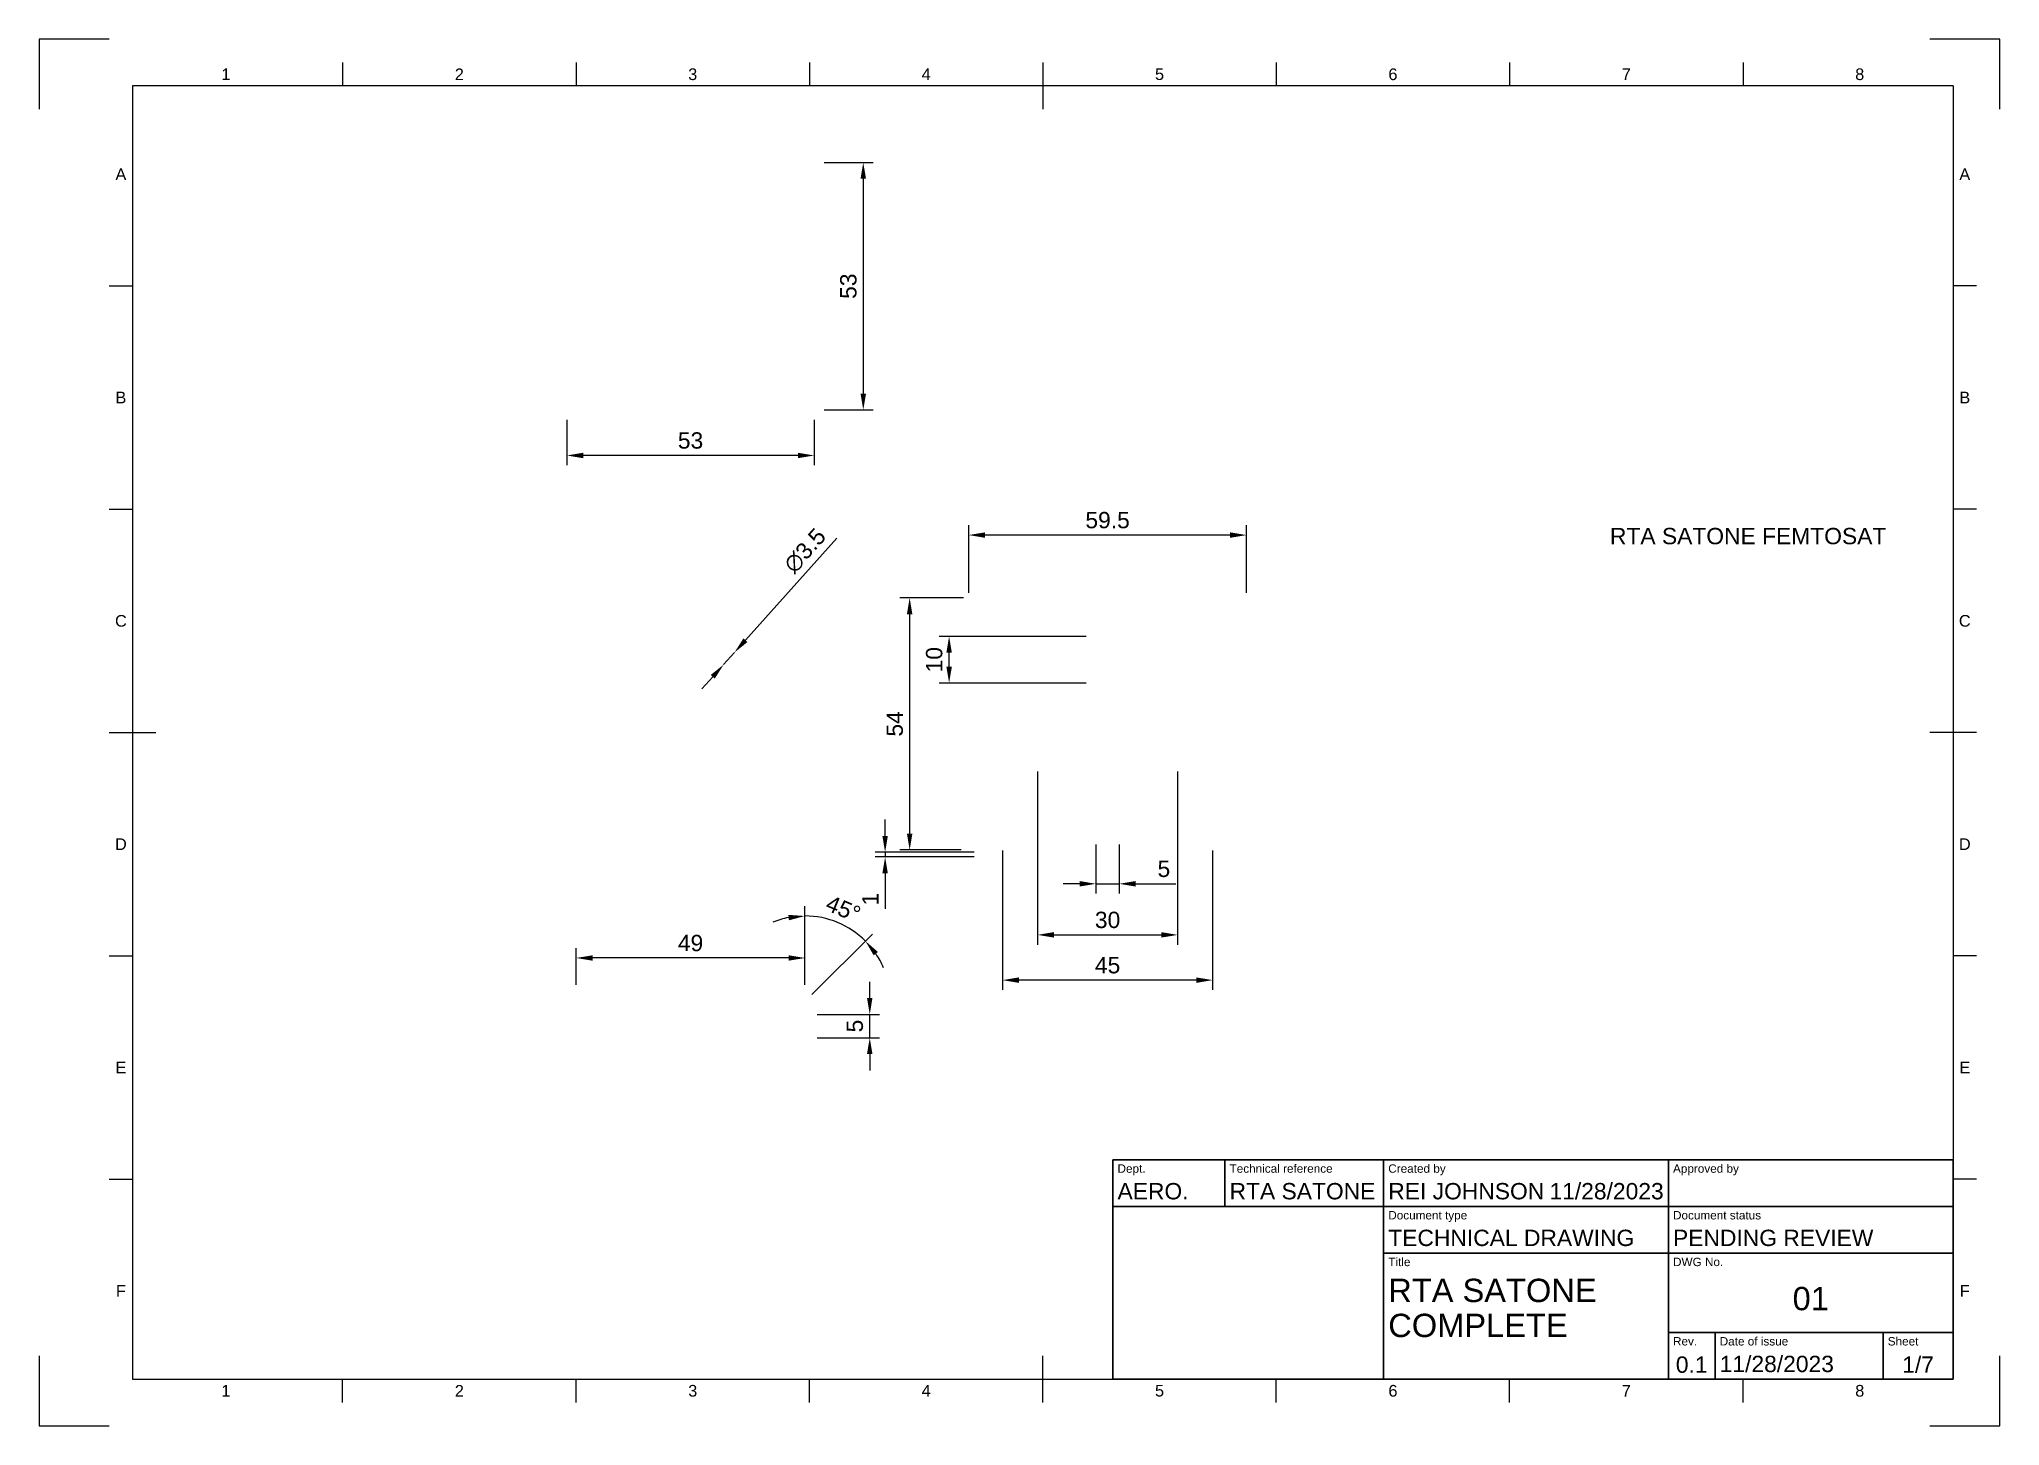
# Paper-space layout 'Sheet1' of a CAD drawing. Header units: millimetres. Extents: x 0 to 420, y 0 to 297.
import ezdxf
from ezdxf.enums import TextEntityAlignment as Align

# ---------------------------------------------------------------- set-up
doc = ezdxf.new("R2010")
doc.units = ezdxf.units.MM
doc.header["$LTSCALE"] = 0.75
for name, color, linetype, lineweight in [('BORDER', 7, 'Continuous', 25), ('FD_Dimensions', 7, 'Continuous', 25), ('Notes', 7, 'Continuous', 25), ('TITLEBLOCK', 7, 'Continuous', 35)]:
    doc.layers.add(name, color=color, linetype=linetype, lineweight=lineweight)
doc.styles.add('FusionTitle', font='arial.ttf')
doc.styles.get("Standard").update_dxf_attribs({"font": 'arial.ttf'})
doc.dimstyles.new('Dim-ISO-25', dxfattribs={"dimtxt": 3.5, "dimasz": 3.5, "dimexe": 2.1, "dimexo": 2.1, "dimgap": 1.4, "dimtad": 1, "dimzin": 12, "dimdsep": 46, "dimtxsty": 'Standard', "dimcen": 0, "dimazin": 3, "dimtp": 0.1, "dimtm": 0.1, "dimtfac": 0.714286, "dimtmove": 0, "dimatfit": 3, "dimfxl": 1, "dimtzin": 12, "dimarcsym": 0})

# ---------------------------------------------------------------- blocks, each defined once
blk = doc.blocks.new('ISO_A3_SHEET')
at = {"layer": 'BORDER'}
for p, q in [((65, 292), (65, 287)), ((115, 292), (115, 287)), ((165, 292), (165, 287)), ((215, 292), (215, 282)), ((265, 292), (265, 287)), ((315, 292), (315, 287)), ((365, 292), (365, 287)), ((410, 287), (20, 287)), ((20, 287), (20, 10)), ((410, 287), (410, 10)), ((15, 244.16666), (20, 244.16666)), ((415, 244.16666), (410, 244.16666)), ((15, 196.33333), (20, 196.33333)), ((415, 196.33333), (410, 196.33333)), ((15, 148.5), (25, 148.5)), ((415, 148.5), (405, 148.5)), ((15, 100.66667), (20, 100.66667)), ((415, 100.66667), (410, 100.66667)), ((15, 52.83334), (20, 52.83334)), ((415, 52.83334), (410, 52.83334)), ((215, 5), (215, 15)), ((20, 10), (410, 10)), ((65, 5), (65, 10)), ((115, 5), (115, 10)), ((165, 5), (165, 10)), ((265, 5), (265, 10)), ((315, 5), (315, 10)), ((365, 5), (365, 10))]:
    blk.add_line(p, q, dxfattribs=at)
at = {"layer": 'Defpoints'}
for p, q in [((15, 297), (0, 297)), ((0, 297), (0, 282)), ((420, 297), (405, 297)), ((420, 282), (420, 297)), ((0, 15), (0, 0)), ((420, 0), (420, 15)), ((0, 0), (15, 0)), ((405, 0), (420, 0))]:
    blk.add_line(p, q, dxfattribs=at)
at = {"layer": 'BORDER', "style": 'FusionTitle'}
for s, p in [('1', (40, 289.5)), ('2', (90, 289.5)), ('3', (140, 289.5)), ('4', (190, 289.5)), ('5', (240, 289.5)), ('6', (290, 289.5)), ('7', (340, 289.5)), ('8', (390, 289.5)), ('A', (17.5, 268.08333)), ('A', (412.5, 268.08333)), ('B', (17.5, 220.25)), ('B', (412.5, 220.25)), ('C', (17.5, 172.41667)), ('C', (412.5, 172.41667)), ('D', (17.5, 124.58334)), ('D', (412.5, 124.58334)), ('E', (17.5, 76.75001)), ('E', (412.5, 76.75001)), ('F', (17.5, 28.91668)), ('F', (412.5, 28.91668)), ('1', (40, 7.5)), ('2', (90, 7.5)), ('3', (140, 7.5)), ('4', (190, 7.5)), ('5', (240, 7.5)), ('6', (290, 7.5)), ('7', (340, 7.5)), ('8', (390, 7.5))]:
    blk.add_text(s, height=2.5, dxfattribs=at).set_placement(p, align=Align.MIDDLE)
blk = doc.blocks.new('ISO_TITLEBLOCK')
at = {"layer": 'TITLEBLOCK'}
for p, q in [((0, 47), (-180, 47)), ((-180, 47), (-180, 0)), ((-156, 37), (-156, 47)), ((-122, 0), (-122, 47)), ((-61, 0), (-61, 47)), ((0, 0), (0, 47)), ((-180, 37), (0, 37)), ((-122, 27), (0, 27)), ((-61, 10), (0, 10)), ((-51, 0), (-51, 10)), ((-15, 0), (-15, 10)), ((-180, 0), (0, 0))]:
    blk.add_line(p, q, dxfattribs=at)
at = {"layer": 'TITLEBLOCK', "style": 'FusionTitle'}
for s, p in [('Dept.', (-179, 46)), ('Technical reference', (-155, 46)), ('Created by', (-121, 46)), ('Approved by', (-60, 46)), ('Document type', (-121, 36)), ('Document status', (-60, 36)), ('Title', (-121, 26)), ('DWG No.', (-60, 26)), ('Rev.', (-60, 9)), ('Date of issue', (-50, 9)), ('Sheet', (-14, 9))]:
    blk.add_text(s, height=1.8, dxfattribs=at).set_placement(p, align=Align.TOP_LEFT)
for tag, height, p in [('DEPT', 3.5, (-179, 42)), ('TECHNICAL_REFERENCE', 3.5, (-155, 42)), ('CREATED_BY', 3.5, (-121, 42)), ('APPROVED_BY', 3.5, (-60, 42)), ('DOCUMENT_TYPE', 3.5, (-121, 32)), ('DOCUMENT_STATUS', 3.5, (-60, 32)), ('TITLE_1', 5, (-121, 21.5)), ('TITLE_2', 5, (-121, 14)), ('TITLE_3', 5, (-121, 6.5)), ('DATE_OF_ISSUE', 3.5, (-50, 5))]:
    blk.add_attdef(tag, text='', height=height, dxfattribs=at).set_placement(p, align=Align.TOP_LEFT)
for tag, p in [('CREATED_DATE', (-62, 42)), ('APPROVED_DATE', (-0.99, 42))]:
    blk.add_attdef(tag, text='', height=3.5, dxfattribs=at).set_placement(p, align=Align.TOP_RIGHT)
for tag, height, p in [('DRAWING_NUMBER', 5, (-30.5, 19.75)), ('REV', 3.5, (-56, 4.85)), ('SHEET', 3.5, (-7.5, 4.85))]:
    blk.add_attdef(tag, text='', height=height, dxfattribs=at).set_placement(p, align=Align.TOP_CENTER)
blk = doc.blocks.new('*D27')
at = {"layer": 'Defpoints', "color": 0, "transparency": 16777216}
for p in [(113.03, 217.6), (166.03, 217.6), (113.03, 207.84)]:
    blk.add_point(p, dxfattribs=at)
at = {"layer": 'FD_Dimensions', "color": 0, "lineweight": -2, "transparency": 16777216}
for p, q in [((113.03, 215.5), (113.03, 205.74)), ((166.03, 215.5), (166.03, 205.74)), ((162.53, 207.84), (116.53, 207.84))]:
    blk.add_line(p, q, dxfattribs=at)
at = {"layer": 'FD_Dimensions', "color": 0, "transparency": 16777216}
for points in [[(116.53, 208.42), (116.53, 207.26), (113.03, 207.84)], [(162.53, 208.42), (162.53, 207.26), (166.03, 207.84)]]:
    blk.add_solid(points, dxfattribs=at)
at = {"layer": 'FD_Dimensions', "color": 0, "transparency": 16777216, "insert": (139.53, 211.03), "char_height": 3.5, "attachment_point": 5}
blk.add_mtext('53', dxfattribs=at)
blk = doc.blocks.new('*D28')
at = {"layer": 'Defpoints', "color": 0, "transparency": 16777216}
for p in [(166.03, 270.6), (166.03, 217.6), (176.53, 217.6)]:
    blk.add_point(p, dxfattribs=at)
at = {"layer": 'FD_Dimensions', "color": 0, "lineweight": -2, "transparency": 16777216}
for p, q in [((168.13, 270.6), (178.63, 270.6)), ((176.53, 267.1), (176.53, 221.1)), ((168.13, 217.6), (178.63, 217.6))]:
    blk.add_line(p, q, dxfattribs=at)
at = {"layer": 'FD_Dimensions', "color": 0, "transparency": 16777216}
for points in [[(175.95, 267.1), (177.12, 267.1), (176.53, 270.6)], [(175.95, 221.1), (177.12, 221.1), (176.53, 217.6)]]:
    blk.add_solid(points, dxfattribs=at)
at = {"layer": 'FD_Dimensions', "color": 0, "transparency": 16777216, "insert": (173.35, 244.1), "char_height": 3.5, "attachment_point": 5, "rotation": 90}
blk.add_mtext('53', dxfattribs=at)
blk = doc.blocks.new('*D29')
at = {"layer": 'Defpoints', "color": 0, "transparency": 16777216}
for p in [(148.95, 165.65), (146.62, 163.04)]:
    blk.add_point(p, dxfattribs=at)
at = {"layer": 'FD_Dimensions', "color": 0, "lineweight": -2, "transparency": 16777216}
for p, q in [((170.84, 190.11), (151.28, 168.26)), ((146.62, 163.04), (148.95, 165.65)), ((144.28, 160.43), (141.95, 157.82))]:
    blk.add_line(p, q, dxfattribs=at)
at = {"layer": 'FD_Dimensions', "color": 0, "transparency": 16777216}
for points in [[(150.85, 168.65), (151.72, 167.87), (148.95, 165.65)], [(143.85, 160.82), (144.72, 160.04), (146.62, 163.04)]]:
    blk.add_solid(points, dxfattribs=at)
at = {"layer": 'FD_Dimensions', "color": 0, "transparency": 16777216, "insert": (164.05, 187.45), "char_height": 3.5, "attachment_point": 5, "rotation": 48.1801}
blk.add_mtext('∅3.5', dxfattribs=at)
blk = doc.blocks.new('*D30')
at = {"layer": 'Defpoints', "color": 0, "transparency": 16777216}
for p in [(199.12, 190.79), (199.12, 176.34), (258.62, 176.34)]:
    blk.add_point(p, dxfattribs=at)
at = {"layer": 'FD_Dimensions', "color": 0, "lineweight": -2, "transparency": 16777216}
for p, q in [((199.12, 178.44), (199.12, 192.89)), ((255.12, 190.79), (202.62, 190.79)), ((258.62, 178.44), (258.62, 192.89))]:
    blk.add_line(p, q, dxfattribs=at)
at = {"layer": 'FD_Dimensions', "color": 0, "transparency": 16777216}
for points in [[(202.62, 191.37), (202.62, 190.2), (199.12, 190.79)], [(255.12, 191.37), (255.12, 190.2), (258.62, 190.79)]]:
    blk.add_solid(points, dxfattribs=at)
at = {"layer": 'FD_Dimensions', "color": 0, "transparency": 16777216, "insert": (228.87, 193.97), "char_height": 3.5, "attachment_point": 5}
blk.add_mtext('59.5', dxfattribs=at)
blk = doc.blocks.new('*D31')
at = {"layer": 'Defpoints', "color": 0, "transparency": 16777216}
for p in [(115.03, 100.2), (115.03, 92.37), (164.03, 92.37)]:
    blk.add_point(p, dxfattribs=at)
at = {"layer": 'FD_Dimensions', "color": 0, "lineweight": -2, "transparency": 16777216}
for p, q in [((115.03, 94.47), (115.03, 102.3)), ((164.03, 94.47), (164.03, 102.3)), ((160.53, 100.2), (118.53, 100.2))]:
    blk.add_line(p, q, dxfattribs=at)
at = {"layer": 'FD_Dimensions', "color": 0, "transparency": 16777216}
for points in [[(118.53, 100.78), (118.53, 99.62), (115.03, 100.2)], [(160.53, 100.78), (160.53, 99.62), (164.03, 100.2)]]:
    blk.add_solid(points, dxfattribs=at)
at = {"layer": 'FD_Dimensions', "color": 0, "transparency": 16777216, "insert": (139.53, 103.39), "char_height": 3.5, "attachment_point": 5}
blk.add_mtext('49', dxfattribs=at)
blk = doc.blocks.new('*D32')
at = {"layer": 'Defpoints', "color": 0, "transparency": 16777216}
for p in [(164.53, 88.12), (177.92, 88.12), (164.53, 83.12)]:
    blk.add_point(p, dxfattribs=at)
at = {"layer": 'FD_Dimensions', "color": 0, "lineweight": -2, "transparency": 16777216}
for p, q in [((177.92, 91.62), (177.92, 95.12)), ((166.63, 88.12), (180.02, 88.12)), ((177.92, 83.12), (177.92, 88.12)), ((166.63, 83.12), (180.02, 83.12)), ((177.92, 79.62), (177.92, 76.12))]:
    blk.add_line(p, q, dxfattribs=at)
at = {"layer": 'FD_Dimensions', "color": 0, "transparency": 16777216}
for points in [[(177.33, 91.62), (178.5, 91.62), (177.92, 88.12)], [(177.33, 79.62), (178.5, 79.62), (177.92, 83.12)]]:
    blk.add_solid(points, dxfattribs=at)
at = {"layer": 'FD_Dimensions', "color": 0, "transparency": 16777216, "insert": (174.74, 85.62), "char_height": 3.5, "attachment_point": 5, "rotation": 90}
blk.add_mtext('5', dxfattribs=at)
blk = doc.blocks.new('*D33')
at = {"layer": 'Defpoints', "color": 0, "transparency": 16777216}
for p in [(206.37, 125.34), (251.37, 125.34), (206.37, 95.46)]:
    blk.add_point(p, dxfattribs=at)
at = {"layer": 'FD_Dimensions', "color": 0, "lineweight": -2, "transparency": 16777216}
for p, q in [((206.37, 123.24), (206.37, 93.36)), ((251.37, 123.24), (251.37, 93.36)), ((247.87, 95.46), (209.87, 95.46))]:
    blk.add_line(p, q, dxfattribs=at)
at = {"layer": 'FD_Dimensions', "color": 0, "transparency": 16777216}
for points in [[(209.87, 96.04), (209.87, 94.87), (206.37, 95.46)], [(247.87, 96.04), (247.87, 94.87), (251.37, 95.46)]]:
    blk.add_solid(points, dxfattribs=at)
at = {"layer": 'FD_Dimensions', "color": 0, "transparency": 16777216, "insert": (228.87, 98.64), "char_height": 3.5, "attachment_point": 5}
blk.add_mtext('45', dxfattribs=at)
blk = doc.blocks.new('*D34')
at = {"layer": 'Defpoints', "color": 0, "transparency": 16777216}
for p in [(226.37, 126.59), (231.37, 126.59), (231.37, 116.09)]:
    blk.add_point(p, dxfattribs=at)
at = {"layer": 'FD_Dimensions', "color": 0, "lineweight": -2, "transparency": 16777216}
for p, q in [((226.37, 124.49), (226.37, 113.99)), ((231.37, 124.49), (231.37, 113.99)), ((222.87, 116.09), (219.37, 116.09)), ((226.37, 116.09), (231.37, 116.09)), ((234.87, 116.09), (243.49, 116.09))]:
    blk.add_line(p, q, dxfattribs=at)
at = {"layer": 'FD_Dimensions', "color": 0, "transparency": 16777216}
for points in [[(222.87, 116.68), (222.87, 115.51), (226.37, 116.09)], [(234.87, 116.68), (234.87, 115.51), (231.37, 116.09)]]:
    blk.add_solid(points, dxfattribs=at)
at = {"layer": 'FD_Dimensions', "color": 0, "transparency": 16777216, "insert": (240.93, 119.27), "char_height": 3.5, "attachment_point": 5}
blk.add_mtext('5', dxfattribs=at)
blk = doc.blocks.new('*D35')
at = {"layer": 'Defpoints', "color": 0, "transparency": 16777216}
for p in [(213.87, 142.22), (243.87, 142.22), (243.87, 105.15)]:
    blk.add_point(p, dxfattribs=at)
at = {"layer": 'FD_Dimensions', "color": 0, "lineweight": -2, "transparency": 16777216}
for p, q in [((213.87, 140.12), (213.87, 103.05)), ((243.87, 140.12), (243.87, 103.05)), ((217.37, 105.15), (240.37, 105.15))]:
    blk.add_line(p, q, dxfattribs=at)
at = {"layer": 'FD_Dimensions', "color": 0, "transparency": 16777216}
for points in [[(217.37, 105.74), (217.37, 104.57), (213.87, 105.15)], [(240.37, 105.74), (240.37, 104.57), (243.87, 105.15)]]:
    blk.add_solid(points, dxfattribs=at)
at = {"layer": 'FD_Dimensions', "color": 0, "transparency": 16777216, "insert": (228.87, 108.34), "char_height": 3.5, "attachment_point": 5}
blk.add_mtext('30', dxfattribs=at)
blk = doc.blocks.new('*D36')
at = {"layer": 'Defpoints', "color": 0, "transparency": 16777216}
for p in [(200.12, 177.34), (186.47, 123.34), (199.62, 123.34)]:
    blk.add_point(p, dxfattribs=at)
at = {"layer": 'FD_Dimensions', "color": 0, "lineweight": -2, "transparency": 16777216}
for p, q in [((198.02, 177.34), (184.37, 177.34)), ((186.47, 173.84), (186.47, 126.84)), ((197.52, 123.34), (184.37, 123.34))]:
    blk.add_line(p, q, dxfattribs=at)
at = {"layer": 'FD_Dimensions', "color": 0, "transparency": 16777216}
for points in [[(185.88, 173.84), (187.05, 173.84), (186.47, 177.34)], [(185.88, 126.84), (187.05, 126.84), (186.47, 123.34)]]:
    blk.add_solid(points, dxfattribs=at)
at = {"layer": 'FD_Dimensions', "color": 0, "transparency": 16777216, "insert": (183.29, 150.34), "char_height": 3.5, "attachment_point": 5, "rotation": 90}
blk.add_mtext('54', dxfattribs=at)
blk = doc.blocks.new('*D37')
at = {"layer": 'Defpoints', "color": 0, "transparency": 16777216}
for p in [(181.21, 121.84), (202.37, 122.84), (202.37, 121.84)]:
    blk.add_point(p, dxfattribs=at)
at = {"layer": 'FD_Dimensions', "color": 0, "lineweight": -2, "transparency": 16777216}
for p, q in [((181.21, 126.34), (181.21, 129.84)), ((200.27, 122.84), (179.11, 122.84)), ((200.27, 121.84), (179.11, 121.84)), ((181.21, 122.84), (181.21, 121.84)), ((181.21, 118.34), (181.21, 110.75))]:
    blk.add_line(p, q, dxfattribs=at)
at = {"layer": 'FD_Dimensions', "color": 0, "transparency": 16777216}
for points in [[(180.63, 126.34), (181.79, 126.34), (181.21, 122.84)], [(180.63, 118.34), (181.79, 118.34), (181.21, 121.84)]]:
    blk.add_solid(points, dxfattribs=at)
at = {"layer": 'FD_Dimensions', "color": 0, "transparency": 16777216, "insert": (178.05, 112.8), "char_height": 3.5, "attachment_point": 5, "rotation": 90}
blk.add_mtext('1', dxfattribs=at)
blk = doc.blocks.new('*D38')
at = {"layer": 'Defpoints', "color": 0, "transparency": 16777216}
for p in [(194.92, 169.09), (226.37, 169.09), (226.37, 159.09)]:
    blk.add_point(p, dxfattribs=at)
at = {"layer": 'FD_Dimensions', "color": 0, "lineweight": -2, "transparency": 16777216}
for p, q in [((224.27, 169.09), (192.82, 169.09)), ((194.92, 162.59), (194.92, 165.59)), ((224.27, 159.09), (192.82, 159.09))]:
    blk.add_line(p, q, dxfattribs=at)
at = {"layer": 'FD_Dimensions', "color": 0, "transparency": 16777216}
for points in [[(194.34, 165.59), (195.51, 165.59), (194.92, 169.09)], [(194.34, 162.59), (195.51, 162.59), (194.92, 159.09)]]:
    blk.add_solid(points, dxfattribs=at)
at = {"layer": 'FD_Dimensions', "color": 0, "transparency": 16777216, "insert": (191.74, 164.09), "char_height": 3.5, "attachment_point": 5, "rotation": 90}
blk.add_mtext('10', dxfattribs=at)
blk = doc.blocks.new('*D40')
at = {"layer": 'Defpoints', "color": 0, "transparency": 16777216}
for p in [(173.2, 106.74), (163.53, 90.37), (164.03, 92.37), (164.03, 90.87), (164.03, 90.87)]:
    blk.add_point(p, dxfattribs=at)
at = {"layer": 'FD_Dimensions', "color": 0, "lineweight": -2, "transparency": 16777216}
for p, q in [((164.03, 94.47), (164.03, 111.29)), ((165.52, 92.35), (178.48, 105.31))]:
    blk.add_line(p, q, dxfattribs=at)
for start, end in [(100.9582, 111.9165), (45, 90), (23.0835, 34.0418)]:
    blk.add_arc((164.03, 90.87), 18.33, start, end, dxfattribs=at)
at = {"layer": 'FD_Dimensions', "color": 0, "transparency": 16777216}
for points in [[(160.49, 109.44), (160.61, 108.28), (164.03, 109.19)], [(178.77, 100.75), (179.67, 101.5), (176.99, 103.83)]]:
    blk.add_solid(points, dxfattribs=at)
at = {"layer": 'FD_Dimensions', "color": 0, "transparency": 16777216, "insert": (172.26, 110.74), "char_height": 3.5, "attachment_point": 5, "rotation": 337.5}
blk.add_mtext('45°', dxfattribs=at)

psp = doc.layouts.new('Sheet1')

# ---------------------------------------------------------------- block references
at = {"layer": 'BORDER'}
psp.add_blockref('ISO_A3_SHEET', (0, 0), dxfattribs=at)
at = {"layer": 'TITLEBLOCK'}
psp.add_blockref('ISO_TITLEBLOCK', (410, 10), dxfattribs=at).add_auto_attribs({'DATE_OF_ISSUE': '11/28/2023', 'REV': '0.1', 'DOCUMENT_STATUS': 'PENDING REVIEW', 'DOCUMENT_TYPE': 'TECHNICAL DRAWING', 'CREATED_DATE': '11/28/2023', 'SHEET': '1/7', 'TITLE_2': 'COMPLETE', 'DRAWING_NUMBER': '01', 'TITLE_1': 'RTA SATONE', 'CREATED_BY': 'REI JOHNSON', 'TECHNICAL_REFERENCE': 'RTA SATONE', 'DEPT': 'AERO.'})

# ---------------------------------------------------------------- texts
at = {"layer": 'Notes', "insert": (336.487, 192.324), "char_height": 3.5, "attachment_point": 1}
psp.add_mtext_dynamic_manual_height_columns('RTA SATONE FEMTOSAT', width=78.12015, gutter_width=17.5, heights=[0], dxfattribs=at)

# ---------------------------------------------------------------- dimensions: what is measured, and where the dimension line sits
at = {"layer": 'FD_Dimensions'}
for p1, p2, distance, picture, middle in [((166.034, 270.601), (166.034, 217.601), 10.5, '*D28', (173.346, 244.101)), ((226.373, 126.594), (231.373, 126.594), -10.5, '*D34', (240.933, 119.274))]:
    dim = psp.add_aligned_dim(p1=p1, p2=p2, distance=distance, dimstyle='Dim-ISO-25', override={"dimlfac": -1, "dimclrd": 0, "dimclre": 0}, dxfattribs=at)
    dim.commit()
    dim.dimension.update_dxf_attribs({"geometry": picture, "text_midpoint": middle})
dim = psp.add_linear_dim(base=(113.034, 207.84), p1=(166.034, 217.601), p2=(113.034, 217.601), dimstyle='Dim-ISO-25', override={"dimlfac": -1, "dimclrd": 0, "dimclre": 0}, dxfattribs=at)
dim.commit()
dim.dimension.update_dxf_attribs({"geometry": '*D27', "text_midpoint": (139.534, 211.028)})
dim = psp.add_diameter_dim_2p(p1=(146.617, 163.04), p2=(148.951, 165.648), dimstyle='Dim-ISO-25', override={"dimlfac": -1, "dimclrd": 0, "dimclre": 0}, dxfattribs=at)
dim.commit()
dim.dimension.update_dxf_attribs({"geometry": '*D29', "text_midpoint": (166.5, 185.262), "dimtype": 163})
for base, p1, p2, angle, picture, middle, dimtype in [((199.123, 190.786), (258.623, 176.344), (199.123, 176.344), 180, '*D30', (228.873, 190.786), 161), ((186.466, 123.344), (200.123, 177.344), (199.623, 123.344), 270, '*D36', (186.466, 150.344), 160), ((194.923, 169.094), (226.373, 159.094), (226.373, 169.094), 90, '*D38', (194.923, 164.094), 161), ((243.873, 105.154), (213.873, 142.219), (243.873, 142.219), 0, '*D35', (228.873, 105.154), 161), ((181.211, 121.844), (202.373, 122.844), (202.373, 121.844), 270, '*D37', (181.211, 112.799), 161), ((206.373, 95.456), (251.373, 125.344), (206.373, 125.344), 180, '*D33', (228.873, 95.456), 161), ((115.034, 100.2), (164.034, 92.366), (115.034, 92.366), 180, '*D31', (139.534, 100.2), 161), ((177.917, 88.116), (164.534, 83.116), (164.534, 88.116), 90, '*D32', (177.917, 85.616), 161)]:
    dim = psp.add_linear_dim(base=base, p1=p1, p2=p2, angle=angle, dimstyle='Dim-ISO-25', override={"dimlfac": -1}, dxfattribs=at)
    dim.commit()
    dim.dimension.update_dxf_attribs({"geometry": picture, "text_midpoint": middle, "dimtype": dimtype})
dim = psp.add_angular_dim_2l(base=(173.198, 106.739), line1=((164.034, 90.866), (163.534, 90.366)), line2=((164.034, 90.866), (164.034, 92.366)), dimstyle='Dim-ISO-25', override={"dimpost": ''}, dxfattribs=at)
dim.commit()
dim.dimension.update_dxf_attribs({"geometry": '*D40', "text_midpoint": (172.264, 110.737)})

doc.saveas('drawing.dxf')
